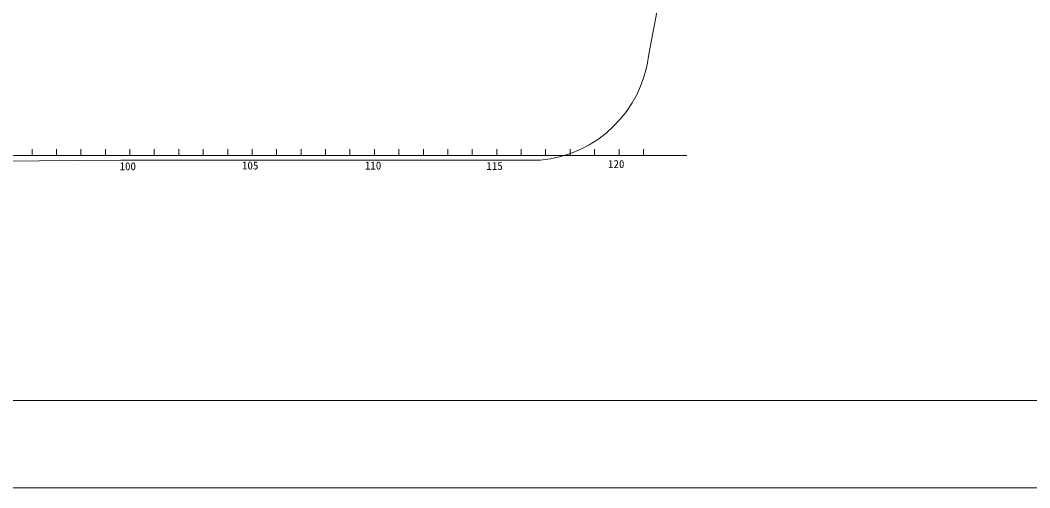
# Model space of a CAD drawing. Units: millimetres, scale not verified. Extents: x -51050 to 51050, y -29700 to 29700.
# Drawn here: x 14054 to 37171, y -29700 to -18998 of the extents above; entities that cross this region are included whole.
import ezdxf
from ezdxf.enums import TextEntityAlignment as Align

# ---------------------------------------------------------------- set-up
doc = ezdxf.new("R2010")
doc.units = ezdxf.units.MM
doc.header["$LTSCALE"] = 100
for name, color, linetype, lineweight in [('0-2_sunpou', 7, 'Continuous', 18), ('0-3_keijou', 7, 'Continuous', 18), ('0-4_frame', 7, 'Continuous', 18)]:
    doc.layers.add(name, color=color, linetype=linetype, lineweight=lineweight)
doc.styles.add('ＭＳ ゴシック', font='')
doc.styles.get('ＭＳ ゴシック').set_extended_font_data('MS Gothic')

msp = doc.modelspace()

# ---------------------------------------------------------------- linework, layer by layer
at = {"layer": '0-2_sunpou'}
for p, q in [((14325.2, -21947.5), (14325.2, -22092.5)), ((14885.2, -21947.5), (14885.2, -22092.5)), ((15445.2, -21947.5), (15445.2, -22092.5)), ((16005.2, -21947.5), (16005.2, -22092.5)), ((16565.2, -21947.5), (16565.2, -22092.5)), ((17125.2, -21947.5), (17125.2, -22092.5)), ((17685.2, -21947.5), (17685.2, -22092.5)), ((18245.2, -21947.5), (18245.2, -22092.5)), ((18805.2, -21947.5), (18805.2, -22092.5)), ((19365.2, -21947.5), (19365.2, -22092.5)), ((19925.2, -21947.5), (19925.2, -22092.5)), ((20485.2, -21947.5), (20485.2, -22092.5)), ((21045.2, -21947.5), (21045.2, -22092.5)), ((21605.2, -21947.5), (21605.2, -22092.5)), ((22165.2, -21947.5), (22165.2, -22092.5)), ((22725.2, -21947.5), (22725.2, -22092.5)), ((23285.2, -21947.5), (23285.2, -22092.5)), ((23845.2, -21947.5), (23845.2, -22092.5)), ((24405.2, -21947.5), (24405.2, -22092.5)), ((24965.2, -21947.5), (24965.2, -22092.5)), ((25525.2, -21947.5), (25525.2, -22092.5)), ((26085.2, -21947.5), (26085.2, -22092.5)), ((26645.2, -21947.5), (26645.2, -22092.5)), ((27205.2, -21947.5), (27205.2, -22092.5)), ((27765.2, -21947.5), (27765.2, -22092.5)), ((28325.2, -21947.5), (28325.2, -22092.5)), ((-43083.5, -22092.5), (29321.3, -22092.5))]:
    msp.add_line(p, q, dxfattribs=at)
at = {"layer": '0-3_keijou'}
for p, q in [((28445.7, -19776.9), (28783.4, -18039.1)), ((-14158.6, -22408.9), (16355.9, -22204.1)), ((16355.9, -22204.1), (25957.5, -22204.1))]:
    msp.add_line(p, q, dxfattribs=at)
msp.add_arc((25716.9, -19468.5), 2746.1, 275.02692, 353.55308, dxfattribs=at)
at = {"layer": '0-4_frame'}
for points in [[(-51049.9, -29700), (51050.1, -29700), (51050.1, 29700), (-51049.9, 29700)], [(-49049.9, -27700), (49050.1, -27700), (49050.1, 27700), (-49049.9, 27700)]]:
    msp.add_lwpolyline(points, close=True, dxfattribs=at)

# ---------------------------------------------------------------- texts
at = {"layer": '0-2_sunpou', "style": 'ＭＳ ゴシック'}
for s, p in [('100', (16329.9, -22487.7)), ('105', (19132.6, -22469.2)), ('110', (21948.4, -22470.8)), ('115', (24728.5, -22480.7)), ('120', (27514.6, -22436.5))]:
    msp.add_text(s, height=183.3, dxfattribs=at).set_placement(p, align=Align.BOTTOM_LEFT)

doc.saveas('drawing.dxf')
